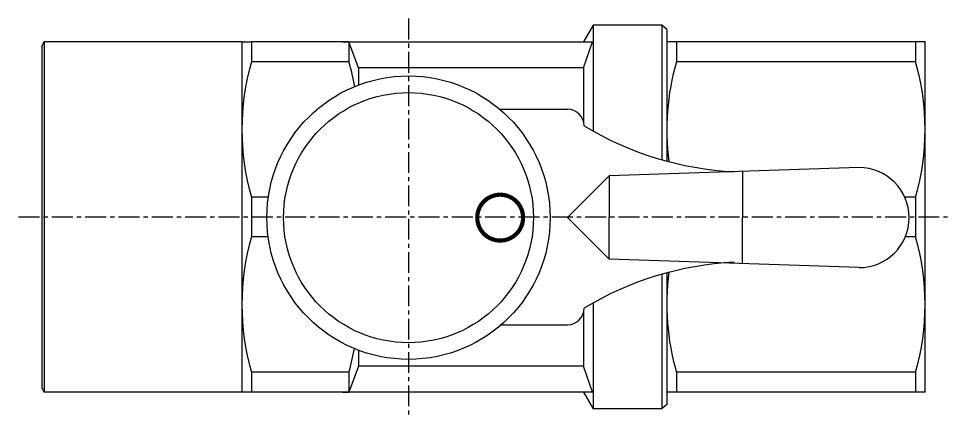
# Model space of a CAD drawing. Extents: x 112 to 170, y 97 to 229.
# Drawn here: x 114.6 to 170.4, y 205.6 to 229.4 of the extents above; entities that cross this region are included whole.
import ezdxf

# ---------------------------------------------------------------- set-up
doc = ezdxf.new("R2010")
doc.units = 0
doc.linetypes.add('CENTER', pattern=[2, 1.25, -0.25, 0.25, -0.25])
doc.layers.get('0').update_dxf_attribs({"linetype": 'CONTINUOUS'})
doc.layers.add('CENTER', color=1, linetype='CENTER')

msp = doc.modelspace()

# ---------------------------------------------------------------- linework, layer by layer
at = {"color": 7, "linetype": 'CONTINUOUS'}
for p, q in [((149.052, 228.974), (148.474, 227.974)), ((149.052, 228.974), (149.052, 222.623)), ((153.174, 228.974), (149.052, 228.974)), ((153.174, 228.974), (153.174, 220.909)), ((153.474, 228.724), (153.174, 228.974)), ((153.474, 228.724), (153.474, 227.974)), ((115.974, 227.724), (116.119, 227.974)), ((115.974, 227.724), (115.974, 207.224)), ((116.119, 227.974), (116.119, 206.974)), ((127.974, 227.974), (116.119, 227.974)), ((127.974, 227.974), (127.974, 222.724)), ((127.974, 227.974), (128.552, 227.974)), ((134.397, 227.974), (128.552, 227.974)), ((128.552, 227.974), (128.552, 226.786)), ((134.011, 227.974), (148.474, 227.974)), ((134.397, 227.974), (134.011, 227.974)), ((134.974, 226.42), (134.397, 227.974)), ((134.397, 227.974), (134.397, 226.786)), ((148.474, 226.42), (149.015, 227.974)), ((148.474, 227.974), (149.015, 227.974)), ((153.474, 227.974), (153.474, 220.826)), ((154.052, 227.974), (153.474, 227.974)), ((168.397, 227.974), (154.052, 227.974)), ((154.052, 227.974), (154.052, 226.786)), ((168.397, 227.974), (168.397, 226.786)), ((168.974, 227.974), (168.397, 227.974)), ((168.974, 206.974), (168.974, 227.974)), ((134.397, 226.786), (128.552, 226.786)), ((168.397, 226.786), (154.052, 226.786)), ((148.474, 226.42), (134.974, 226.42)), ((134.974, 226.42), (134.974, 225.389)), ((148.474, 226.42), (148.474, 223.207)), ((137.997, 224.652), (137.997, 224.652)), ((143.452, 223.936), (147.512, 223.936)), ((127.974, 222.724), (127.974, 212.224)), ((165.012, 220.436), (150.012, 219.936)), ((147.512, 217.436), (150.012, 219.936)), ((150.012, 219.936), (150.012, 217.436)), ((158.012, 220.203), (158.012, 217.436)), ((128.552, 218.662), (128.552, 216.286)), ((129.563, 218.662), (128.552, 218.662)), ((168.397, 218.662), (167.75, 218.662)), ((168.397, 218.662), (168.397, 216.286)), ((147.512, 217.436), (150.012, 214.936)), ((150.012, 214.936), (150.012, 217.436)), ((158.012, 214.67), (158.012, 217.436)), ((129.553, 216.286), (128.552, 216.286)), ((168.397, 216.286), (167.783, 216.286)), ((165.012, 214.436), (150.012, 214.936)), ((153.174, 214.038), (153.174, 205.974)), ((153.474, 214.122), (153.474, 206.974)), ((127.974, 212.224), (127.974, 206.974)), ((149.052, 212.324), (149.052, 205.974)), ((148.474, 211.74), (148.474, 208.528)), ((143.452, 211.011), (147.512, 211.011)), ((134.974, 209.483), (134.974, 208.528)), ((134.397, 208.162), (128.552, 208.162)), ((128.552, 208.162), (128.552, 206.974)), ((134.974, 208.528), (134.397, 206.974)), ((134.397, 208.162), (134.397, 206.974)), ((148.474, 208.528), (134.974, 208.528)), ((149.015, 206.974), (148.474, 208.528)), ((168.397, 208.162), (154.052, 208.162)), ((154.052, 208.162), (154.052, 206.974)), ((168.397, 208.162), (168.397, 206.974)), ((115.974, 207.224), (116.119, 206.974)), ((127.974, 206.974), (116.119, 206.974)), ((128.552, 206.974), (127.974, 206.974)), ((134.397, 206.974), (128.552, 206.974)), ((148.474, 206.974), (134.011, 206.974)), ((134.011, 206.974), (134.397, 206.974)), ((148.474, 206.974), (149.052, 205.974)), ((149.015, 206.974), (148.474, 206.974)), ((154.052, 206.974), (153.474, 206.974)), ((153.474, 206.974), (153.474, 206.224)), ((168.397, 206.974), (154.052, 206.974)), ((168.974, 206.974), (168.397, 206.974)), ((153.174, 205.974), (149.052, 205.974)), ((153.474, 206.224), (153.174, 205.974))]:
    msp.add_line(p, q, dxfattribs=at)
at = {"color": 7, "linetype": 'CONTINUOUS', "const_width": 0.25}
msp.add_lwpolyline([(143.474, 216.061, 1), (143.474, 218.811, 1)], format="xyb", close=True, dxfattribs=at)
at = {"color": 7, "linetype": 'CONTINUOUS'}
for radius in [8.5, 7.5]:
    msp.add_circle((137.974, 217.436), radius, dxfattribs=at)
for centre, radius, start, end in [((142.553, 222.724), 14.578, 163.821, 196.179), ((120.396, 222.724), 14.578, 10.1744, 16.179), ((168.053, 222.724), 14.578, 163.821, 187.6158), ((154.396, 222.724), 14.578, 343.821, 16.179), ((147.512, 222.936), 1, 0.0001, 90.0001), ((158.512, 239.561), 19.401, 238.973, 267.0455), ((165.012, 217.436), 3, 0.0001, 90.0001), ((165.012, 217.436), 3, 269.9999, 359.9999), ((142.553, 212.224), 14.578, 163.821, 196.179), ((154.396, 212.224), 14.578, 343.821, 16.179), ((158.512, 195.386), 19.401, 92.9545, 121.027), ((168.053, 212.224), 14.578, 172.3842, 196.179), ((147.512, 212.011), 1, 269.9999, 359.9999), ((120.396, 212.224), 14.578, 343.821, 349.5465)]:
    msp.add_arc(centre, radius, start, end, dxfattribs=at)
at = {"layer": 'CENTER', "color": 1, "linetype": 'CENTER'}
for p, q in [((137.974, 229.371), (137.974, 205.577)), ((114.577, 217.474), (170.371, 217.474))]:
    msp.add_line(p, q, dxfattribs=at)

doc.saveas('drawing.dxf')
